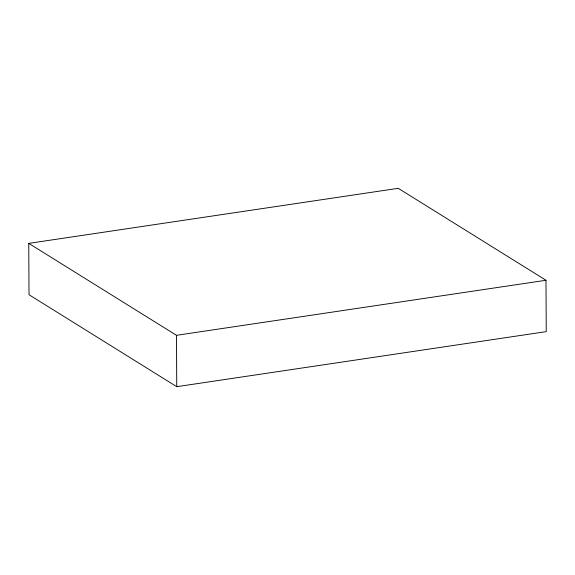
<?xml version="1.0" encoding="UTF-8"?>
<svg xmlns="http://www.w3.org/2000/svg" width="575" height="575" viewBox="0 0 575 575"><rect width="100%" height="100%" fill="white"/><g stroke="black" fill="none" stroke-linecap="round" stroke-linejoin="round"><path stroke-width="0.86" d="M28.75 243.369L398.252 188.32L545.984 280.269L546.25 331.631L176.748 386.68L29.016 294.731L28.75 243.369L176.475 335.318L545.984 280.269M176.475 335.318L176.748 386.68"/></g></svg>
